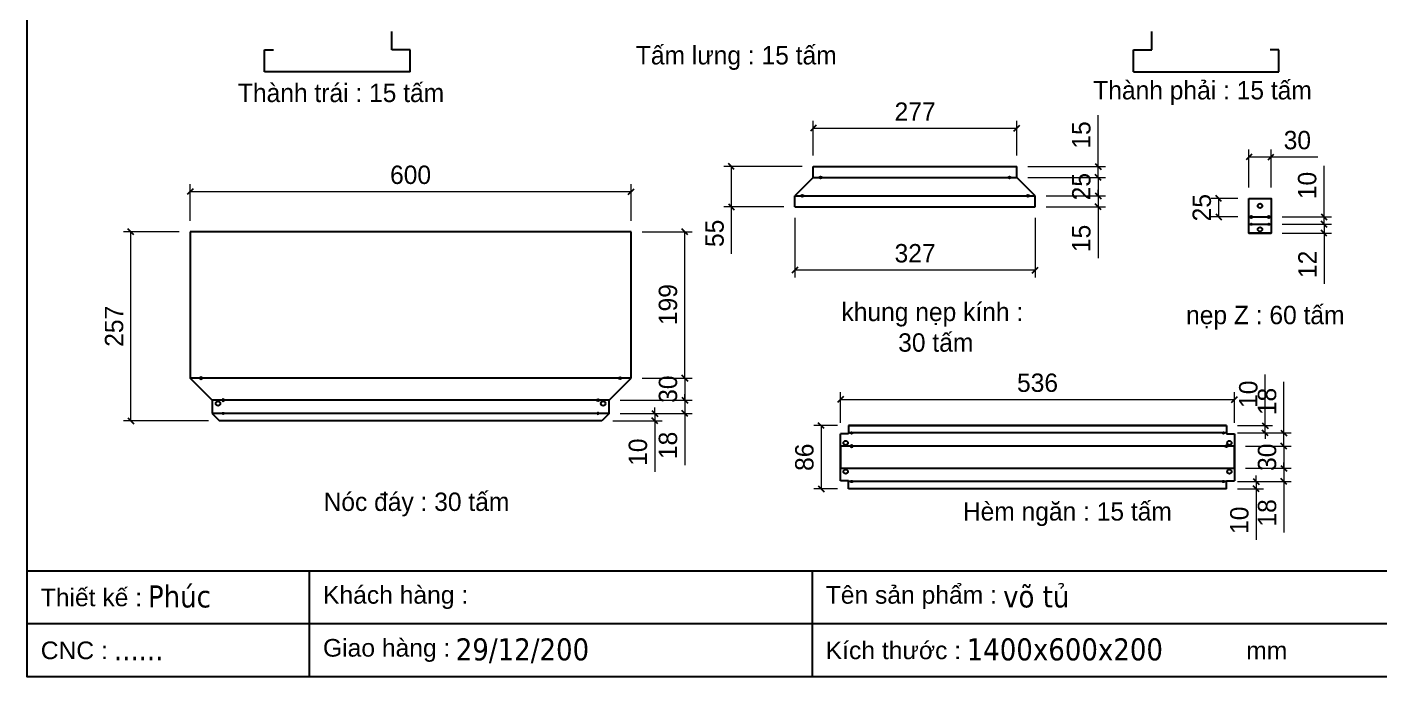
# Model space of a CAD drawing. Header units: millimetres. Extents: x 0 to 3564, y 0 to 2520.
# Drawn here: x 0 to 1841, y 0 to 884 of the extents above; entities that cross this region are included whole.
import ezdxf
from ezdxf.enums import TextEntityAlignment as Align

# ---------------------------------------------------------------- set-up
doc = ezdxf.new("R2010")
doc.units = ezdxf.units.MM
doc.layers.add('CNC', color=7, linetype='Continuous')
doc.layers.add('DIM', color=253, linetype='Continuous')
doc.styles.add('Arial', font='arial.ttf')
doc.styles.add('Tahoma (Input Text)', font='tahoma.ttf')
doc.dimstyles.new('Dim-25', dxfattribs={"dimtxt": 25, "dimasz": 8, "dimexe": 10, "dimexo": 15, "dimgap": 10, "dimtad": 1, "dimdec": 0, "dimtxsty": 'Standard', "dimblk": 'OBLIQUE', "dimcen": 10, "dimclrd": 5, "dimclre": 5, "dimclrt": 3, "dimazin": 3, "dimtfac": 1, "dimtdec": 0, "dimtmove": 0, "dimatfit": 3, "dimldrblk": 'OBLIQUE', "dimlwd": 9, "dimlwe": 9})

# ---------------------------------------------------------------- blocks, each defined once
blk = doc.blocks.new('*D21')
at = {"color": 0, "linetype": 'ByBlock', "lineweight": -2}
for p, q in [((225.8, 664), (217.8, 656)), ((817.8, 656), (825.8, 664))]:
    blk.add_line(p, q, dxfattribs=at)
at = {"layer": 'Defpoints', "color": 0, "transparency": 16777216}
for p in [(221.8, 660), (221.8, 605.4), (821.8, 605.4)]:
    blk.add_point(p, dxfattribs=at)
at = {"layer": 'DIM', "color": 5, "lineweight": 9, "transparency": 16777216}
for p, q in [((221.8, 620.4), (221.8, 670)), ((821.8, 620.4), (821.8, 670)), ((821.8, 660), (221.8, 660))]:
    blk.add_line(p, q, dxfattribs=at)
at = {"layer": 'DIM', "color": 3, "transparency": 16777216, "insert": (521.8, 682.8), "char_height": 25, "attachment_point": 5}
blk.add_mtext('600', dxfattribs=at)
blk = doc.blocks.new('_Oblique')
at = {"color": 0, "linetype": 'ByBlock', "lineweight": -2}
blk.add_line((-0.5, -0.5), (0.5, 0.5), dxfattribs=at)
blk = doc.blocks.new('*D22')
at = {"color": 0, "linetype": 'ByBlock', "lineweight": -2}
for p, q in [((898.9, 601.4), (890.9, 609.4)), ((890.9, 410.4), (898.9, 402.4))]:
    blk.add_line(p, q, dxfattribs=at)
at = {"layer": 'Defpoints', "color": 0, "transparency": 16777216}
for p in [(821.8, 605.4), (894.9, 605.4), (821.8, 406.4)]:
    blk.add_point(p, dxfattribs=at)
at = {"layer": 'DIM', "color": 5, "lineweight": 9, "transparency": 16777216}
for p, q in [((836.8, 605.4), (904.9, 605.4)), ((894.9, 406.4), (894.9, 605.4)), ((836.8, 406.4), (904.9, 406.4))]:
    blk.add_line(p, q, dxfattribs=at)
at = {"layer": 'DIM', "color": 3, "transparency": 16777216, "insert": (872.1, 506.4), "char_height": 25, "attachment_point": 5, "rotation": 90}
blk.add_mtext('199', dxfattribs=at)
blk = doc.blocks.new('*D23')
at = {"color": 0, "linetype": 'ByBlock', "lineweight": -2}
for p, q in [((145.2, 601.4), (137.2, 609.4)), ((137.2, 352.4), (145.2, 344.4))]:
    blk.add_line(p, q, dxfattribs=at)
at = {"layer": 'Defpoints', "color": 0, "transparency": 16777216}
for p in [(141.2, 605.4), (221.8, 605.4), (261.8, 348.4)]:
    blk.add_point(p, dxfattribs=at)
at = {"layer": 'DIM', "color": 5, "lineweight": 9, "transparency": 16777216}
for p, q in [((206.8, 605.4), (131.2, 605.4)), ((141.2, 348.4), (141.2, 605.4)), ((246.8, 348.4), (131.2, 348.4))]:
    blk.add_line(p, q, dxfattribs=at)
at = {"layer": 'DIM', "color": 3, "transparency": 16777216, "insert": (118.5, 476.9), "char_height": 25, "attachment_point": 5, "rotation": 90}
blk.add_mtext('257', dxfattribs=at)
blk = doc.blocks.new('*D24')
at = {"color": 0, "linetype": 'ByBlock', "lineweight": -2}
for p, q in [((898.9, 402.4), (890.9, 410.4)), ((890.9, 380.4), (898.9, 372.4))]:
    blk.add_line(p, q, dxfattribs=at)
at = {"layer": 'Defpoints', "color": 0, "transparency": 16777216}
for p in [(821.8, 406.4), (791.8, 376.4), (894.9, 376.4)]:
    blk.add_point(p, dxfattribs=at)
at = {"layer": 'DIM', "color": 5, "lineweight": 9, "transparency": 16777216}
for p, q in [((836.8, 406.4), (904.9, 406.4)), ((894.9, 406.4), (894.9, 376.4)), ((806.8, 376.4), (904.9, 376.4))]:
    blk.add_line(p, q, dxfattribs=at)
at = {"layer": 'DIM', "color": 3, "transparency": 16777216, "insert": (872.1, 391.4), "char_height": 25, "attachment_point": 5, "rotation": 90}
blk.add_mtext('30', dxfattribs=at)
blk = doc.blocks.new('*D25')
at = {"color": 0, "linetype": 'ByBlock', "lineweight": -2}
for p, q in [((890.9, 380.4), (898.9, 372.4)), ((898.9, 354.4), (890.9, 362.4))]:
    blk.add_line(p, q, dxfattribs=at)
at = {"layer": 'Defpoints', "color": 0, "transparency": 16777216}
for p in [(791.8, 376.4), (791.8, 358.4), (894.9, 358.4)]:
    blk.add_point(p, dxfattribs=at)
at = {"layer": 'DIM', "color": 5, "lineweight": 9, "transparency": 16777216}
for p, q in [((806.8, 376.4), (904.9, 376.4)), ((894.9, 376.4), (894.9, 384.4)), ((894.9, 376.4), (894.9, 358.4)), ((806.8, 358.4), (904.9, 358.4)), ((894.9, 358.4), (894.9, 288.2))]:
    blk.add_line(p, q, dxfattribs=at)
at = {"layer": 'DIM', "color": 3, "transparency": 16777216, "insert": (872.1, 314.9), "char_height": 25, "attachment_point": 5, "rotation": 90}
blk.add_mtext('18', dxfattribs=at)
blk = doc.blocks.new('*D26')
at = {"color": 0, "linetype": 'ByBlock', "lineweight": -2}
for p, q in [((850, 362.4), (858, 354.4)), ((858, 344.4), (850, 352.4))]:
    blk.add_line(p, q, dxfattribs=at)
at = {"layer": 'Defpoints', "color": 0, "transparency": 16777216}
for p in [(791.8, 358.4), (781.8, 348.4), (854, 348.4)]:
    blk.add_point(p, dxfattribs=at)
at = {"layer": 'DIM', "color": 5, "lineweight": 9, "transparency": 16777216}
for p, q in [((806.8, 358.4), (864, 358.4)), ((854, 358.4), (854, 366.4)), ((854, 358.4), (854, 348.4)), ((796.8, 348.4), (864, 348.4)), ((854, 348.4), (854, 279))]:
    blk.add_line(p, q, dxfattribs=at)
at = {"layer": 'DIM', "color": 3, "transparency": 16777216, "insert": (831.2, 305.7), "char_height": 25, "attachment_point": 5, "rotation": 90}
blk.add_mtext('10', dxfattribs=at)
blk = doc.blocks.new('f3daunguoc')
at = {"layer": 'CNC', "color": 2, "lineweight": -3}
blk.add_circle((0, 0), 1.5, dxfattribs=at)
blk = doc.blocks.new('f2dauxuoi')
at = {"layer": 'CNC', "color": 2, "lineweight": -3}
blk.add_circle((0, 0), 1, dxfattribs=at)
blk = doc.blocks.new('*D27')
at = {"color": 0, "linetype": 'ByBlock', "lineweight": -2}
for p, q in [((1668.2, 269.8), (1676.2, 261.8)), ((1676.2, 251.8), (1668.2, 259.8))]:
    blk.add_line(p, q, dxfattribs=at)
at = {"layer": 'Defpoints', "color": 0, "transparency": 16777216}
for p in [(1631.8, 265.8), (1631.8, 255.8), (1672.2, 255.8)]:
    blk.add_point(p, dxfattribs=at)
at = {"layer": 'DIM', "color": 5, "lineweight": 9, "transparency": 16777216}
for p, q in [((1646.8, 265.8), (1682.2, 265.8)), ((1672.2, 265.8), (1672.2, 273.8)), ((1672.2, 265.8), (1672.2, 255.8)), ((1646.8, 255.8), (1682.2, 255.8)), ((1672.2, 255.8), (1672.2, 186.4))]:
    blk.add_line(p, q, dxfattribs=at)
at = {"layer": 'DIM', "color": 3, "transparency": 16777216, "insert": (1649.5, 213.1), "char_height": 25, "attachment_point": 5, "rotation": 90}
blk.add_mtext('10', dxfattribs=at)
blk = doc.blocks.new('*D28')
at = {"color": 0, "linetype": 'ByBlock', "lineweight": -2}
for p, q in [((1680.5, 345.8), (1688.5, 337.8)), ((1688.5, 327.8), (1680.5, 335.8))]:
    blk.add_line(p, q, dxfattribs=at)
at = {"layer": 'Defpoints', "color": 0, "transparency": 16777216}
for p in [(1631.8, 341.8), (1631.8, 331.8), (1684.5, 341.8)]:
    blk.add_point(p, dxfattribs=at)
at = {"layer": 'DIM', "color": 5, "lineweight": 9, "transparency": 16777216}
for p, q in [((1684.5, 341.8), (1684.5, 411.2)), ((1646.8, 341.8), (1694.5, 341.8)), ((1646.8, 331.8), (1694.5, 331.8)), ((1684.5, 331.8), (1684.5, 341.8)), ((1684.5, 331.8), (1684.5, 323.8))]:
    blk.add_line(p, q, dxfattribs=at)
at = {"layer": 'DIM', "color": 3, "transparency": 16777216, "insert": (1661.7, 384.5), "char_height": 25, "attachment_point": 5, "rotation": 90}
blk.add_mtext('10', dxfattribs=at)
blk = doc.blocks.new('*D29')
at = {"color": 0, "linetype": 'ByBlock', "lineweight": -2}
for p, q in [((1706, 335.8), (1714, 327.8)), ((1714, 309.8), (1706, 317.8))]:
    blk.add_line(p, q, dxfattribs=at)
at = {"layer": 'Defpoints', "color": 0, "transparency": 16777216}
for p in [(1631.8, 331.8), (1642.8, 313.8), (1710, 313.8)]:
    blk.add_point(p, dxfattribs=at)
at = {"layer": 'DIM', "color": 5, "lineweight": 9, "transparency": 16777216}
for p, q in [((1710, 331.8), (1710, 401.3)), ((1646.8, 331.8), (1720, 331.8)), ((1710, 313.8), (1710, 331.8)), ((1657.8, 313.8), (1720, 313.8)), ((1710, 313.8), (1710, 305.8))]:
    blk.add_line(p, q, dxfattribs=at)
at = {"layer": 'DIM', "color": 3, "transparency": 16777216, "insert": (1687.2, 374.6), "char_height": 25, "attachment_point": 5, "rotation": 90}
blk.add_mtext('18', dxfattribs=at)
blk = doc.blocks.new('*D30')
at = {"color": 0, "linetype": 'ByBlock', "lineweight": -2}
for p, q in [((1714, 309.8), (1706, 317.8)), ((1706, 287.8), (1714, 279.8))]:
    blk.add_line(p, q, dxfattribs=at)
at = {"layer": 'Defpoints', "color": 0, "transparency": 16777216}
for p in [(1642.8, 313.8), (1642.8, 283.8), (1710, 283.8)]:
    blk.add_point(p, dxfattribs=at)
at = {"layer": 'DIM', "color": 5, "lineweight": 9, "transparency": 16777216}
for p, q in [((1657.8, 313.8), (1720, 313.8)), ((1710, 313.8), (1710, 283.8)), ((1657.8, 283.8), (1720, 283.8))]:
    blk.add_line(p, q, dxfattribs=at)
at = {"layer": 'DIM', "color": 3, "transparency": 16777216, "insert": (1687.2, 298.8), "char_height": 25, "attachment_point": 5, "rotation": 90}
blk.add_mtext('30', dxfattribs=at)
blk = doc.blocks.new('*D31')
at = {"color": 0, "linetype": 'ByBlock', "lineweight": -2}
for p, q in [((1706, 287.8), (1714, 279.8)), ((1714, 261.8), (1706, 269.8))]:
    blk.add_line(p, q, dxfattribs=at)
at = {"layer": 'Defpoints', "color": 0, "transparency": 16777216}
for p in [(1642.8, 283.8), (1631.8, 265.8), (1710, 265.8)]:
    blk.add_point(p, dxfattribs=at)
at = {"layer": 'DIM', "color": 5, "lineweight": 9, "transparency": 16777216}
for p, q in [((1657.8, 283.8), (1720, 283.8)), ((1710, 283.8), (1710, 291.8)), ((1710, 283.8), (1710, 265.8)), ((1646.8, 265.8), (1720, 265.8)), ((1710, 265.8), (1710, 196.3))]:
    blk.add_line(p, q, dxfattribs=at)
at = {"layer": 'DIM', "color": 3, "transparency": 16777216, "insert": (1687.2, 223.1), "char_height": 25, "attachment_point": 5, "rotation": 90}
blk.add_mtext('18', dxfattribs=at)
blk = doc.blocks.new('*D32')
at = {"color": 0, "linetype": 'ByBlock', "lineweight": -2}
for p, q in [((1110.8, 381.2), (1102.8, 373.2)), ((1638.8, 373.2), (1646.8, 381.2))]:
    blk.add_line(p, q, dxfattribs=at)
at = {"layer": 'Defpoints', "color": 0, "transparency": 16777216}
for p in [(1642.8, 377.2), (1106.8, 330.8), (1642.8, 330.8)]:
    blk.add_point(p, dxfattribs=at)
at = {"layer": 'DIM', "color": 5, "lineweight": 9, "transparency": 16777216}
for p, q in [((1106.8, 345.8), (1106.8, 387.2)), ((1642.8, 345.8), (1642.8, 387.2)), ((1106.8, 377.2), (1642.8, 377.2))]:
    blk.add_line(p, q, dxfattribs=at)
at = {"layer": 'DIM', "color": 3, "transparency": 16777216, "insert": (1374.8, 400), "char_height": 25, "attachment_point": 5}
blk.add_mtext('536', dxfattribs=at)
blk = doc.blocks.new('*D33')
at = {"color": 0, "linetype": 'ByBlock', "lineweight": -2}
for p, q in [((1084.5, 337.8), (1076.5, 345.8)), ((1076.5, 259.8), (1084.5, 251.8))]:
    blk.add_line(p, q, dxfattribs=at)
at = {"layer": 'Defpoints', "color": 0, "transparency": 16777216}
for p in [(1117.8, 341.8), (1080.5, 255.8), (1117.8, 255.8)]:
    blk.add_point(p, dxfattribs=at)
at = {"layer": 'DIM', "color": 5, "lineweight": 9, "transparency": 16777216}
for p, q in [((1102.8, 341.8), (1070.5, 341.8)), ((1080.5, 341.8), (1080.5, 255.8)), ((1102.8, 255.8), (1070.5, 255.8))]:
    blk.add_line(p, q, dxfattribs=at)
at = {"layer": 'DIM', "color": 3, "transparency": 16777216, "insert": (1057.7, 298.8), "char_height": 25, "attachment_point": 5, "rotation": 90}
blk.add_mtext('86', dxfattribs=at)
blk = doc.blocks.new('*D46')
at = {"color": 0, "linetype": 'ByBlock', "lineweight": -2}
for p, q in [((1453.2, 658.3), (1461.2, 650.3)), ((1461.2, 635.3), (1453.2, 643.3))]:
    blk.add_line(p, q, dxfattribs=at)
at = {"layer": 'Defpoints', "color": 0, "transparency": 16777216}
for p in [(1371.7, 654.3), (1371.7, 639.3), (1457.2, 639.3)]:
    blk.add_point(p, dxfattribs=at)
at = {"layer": 'DIM', "color": 5, "lineweight": 9, "transparency": 16777216}
for p, q in [((1386.7, 654.3), (1467.2, 654.3)), ((1457.2, 654.3), (1457.2, 662.3)), ((1457.2, 654.3), (1457.2, 639.3)), ((1386.7, 639.3), (1467.2, 639.3)), ((1457.2, 639.3), (1457.2, 569.6))]:
    blk.add_line(p, q, dxfattribs=at)
at = {"layer": 'DIM', "color": 3, "transparency": 16777216, "insert": (1434.5, 596.4), "char_height": 25, "attachment_point": 5, "rotation": 90}
blk.add_mtext('15', dxfattribs=at)
blk = doc.blocks.new('*D47')
at = {"color": 0, "linetype": 'ByBlock', "lineweight": -2}
for p, q in [((1461.2, 675.3), (1453.2, 683.3)), ((1453.2, 658.3), (1461.2, 650.3))]:
    blk.add_line(p, q, dxfattribs=at)
at = {"layer": 'Defpoints', "color": 0, "transparency": 16777216}
for p in [(1346.7, 679.3), (1371.7, 654.3), (1457.2, 654.3)]:
    blk.add_point(p, dxfattribs=at)
at = {"layer": 'DIM', "color": 5, "lineweight": 9, "transparency": 16777216}
for p, q in [((1361.7, 679.3), (1467.2, 679.3)), ((1457.2, 679.3), (1457.2, 654.3)), ((1386.7, 654.3), (1467.2, 654.3))]:
    blk.add_line(p, q, dxfattribs=at)
at = {"layer": 'DIM', "color": 3, "transparency": 16777216, "insert": (1434.5, 666.8), "char_height": 25, "attachment_point": 5, "rotation": 90}
blk.add_mtext('25', dxfattribs=at)
blk = doc.blocks.new('*D48')
at = {"color": 0, "linetype": 'ByBlock', "lineweight": -2}
for p, q in [((1453.2, 698.3), (1461.2, 690.3)), ((1461.2, 675.3), (1453.2, 683.3))]:
    blk.add_line(p, q, dxfattribs=at)
at = {"layer": 'Defpoints', "color": 0, "transparency": 16777216}
for p in [(1346.7, 694.3), (1457.2, 694.3), (1346.7, 679.3)]:
    blk.add_point(p, dxfattribs=at)
at = {"layer": 'DIM', "color": 5, "lineweight": 9, "transparency": 16777216}
for p, q in [((1457.2, 694.3), (1457.2, 763.9)), ((1361.7, 694.3), (1467.2, 694.3)), ((1457.2, 679.3), (1457.2, 694.3)), ((1361.7, 679.3), (1467.2, 679.3)), ((1457.2, 679.3), (1457.2, 671.3))]:
    blk.add_line(p, q, dxfattribs=at)
at = {"layer": 'DIM', "color": 3, "transparency": 16777216, "insert": (1434.5, 737.1), "char_height": 25, "attachment_point": 5, "rotation": 90}
blk.add_mtext('15', dxfattribs=at)
blk = doc.blocks.new('*D53')
at = {"color": 0, "linetype": 'ByBlock', "lineweight": -2}
for p, q in [((1048.7, 557.3), (1040.7, 549.3)), ((1367.7, 549.3), (1375.7, 557.3))]:
    blk.add_line(p, q, dxfattribs=at)
at = {"layer": 'Defpoints', "color": 0, "transparency": 16777216}
for p in [(1044.7, 639.3), (1371.7, 639.3), (1044.7, 553.3)]:
    blk.add_point(p, dxfattribs=at)
at = {"layer": 'DIM', "color": 5, "lineweight": 9, "transparency": 16777216}
for p, q in [((1044.7, 624.3), (1044.7, 543.3)), ((1371.7, 624.3), (1371.7, 543.3)), ((1371.7, 553.3), (1044.7, 553.3))]:
    blk.add_line(p, q, dxfattribs=at)
at = {"layer": 'DIM', "color": 3, "transparency": 16777216, "insert": (1208.2, 576.1), "char_height": 25, "attachment_point": 5}
blk.add_mtext('327', dxfattribs=at)
blk = doc.blocks.new('*D55')
at = {"color": 0, "linetype": 'ByBlock', "lineweight": -2}
for p, q in [((962.2, 690.3), (954.2, 698.3)), ((954.2, 643.3), (962.2, 635.3))]:
    blk.add_line(p, q, dxfattribs=at)
at = {"layer": 'Defpoints', "color": 0, "transparency": 16777216}
for p in [(1069.7, 694.3), (958.2, 639.3), (1044.7, 639.3)]:
    blk.add_point(p, dxfattribs=at)
at = {"layer": 'DIM', "color": 5, "lineweight": 9, "transparency": 16777216}
for p, q in [((1054.7, 694.3), (948.2, 694.3)), ((958.2, 694.3), (958.2, 639.3)), ((1029.7, 639.3), (948.2, 639.3)), ((958.2, 639.3), (958.2, 575.3))]:
    blk.add_line(p, q, dxfattribs=at)
at = {"layer": 'DIM', "color": 3, "transparency": 16777216, "insert": (935.5, 603.3), "char_height": 25, "attachment_point": 5, "rotation": 90}
blk.add_mtext('55', dxfattribs=at)
blk = doc.blocks.new('*D56')
at = {"color": 0, "linetype": 'ByBlock', "lineweight": -2}
for p, q in [((1666.5, 711.2), (1658.5, 703.2)), ((1688.5, 703.2), (1696.5, 711.2))]:
    blk.add_line(p, q, dxfattribs=at)
at = {"layer": 'Defpoints', "color": 0, "transparency": 16777216}
for p in [(1692.5, 707.2), (1662.5, 650.7), (1692.5, 650.7)]:
    blk.add_point(p, dxfattribs=at)
at = {"layer": 'DIM', "color": 5, "lineweight": 9, "transparency": 16777216}
for p, q in [((1662.5, 665.7), (1662.5, 717.2)), ((1662.5, 707.2), (1692.5, 707.2)), ((1692.5, 665.7), (1692.5, 717.2)), ((1692.5, 707.2), (1756.2, 707.2))]:
    blk.add_line(p, q, dxfattribs=at)
at = {"layer": 'DIM', "color": 3, "transparency": 16777216, "insert": (1728.3, 730), "char_height": 25, "attachment_point": 5}
blk.add_mtext('30', dxfattribs=at)
blk = doc.blocks.new('*D57')
at = {"color": 0, "linetype": 'ByBlock', "lineweight": -2}
for p, q in [((1625.2, 646.7), (1617.2, 654.7)), ((1617.2, 629.7), (1625.2, 621.7))]:
    blk.add_line(p, q, dxfattribs=at)
at = {"layer": 'Defpoints', "color": 0, "transparency": 16777216}
for p in [(1662.5, 650.7), (1621.2, 625.7), (1662.5, 625.7)]:
    blk.add_point(p, dxfattribs=at)
at = {"layer": 'DIM', "color": 5, "lineweight": 9, "transparency": 16777216}
for p, q in [((1647.5, 650.7), (1611.2, 650.7)), ((1621.2, 650.7), (1621.2, 625.7)), ((1647.5, 625.7), (1611.2, 625.7))]:
    blk.add_line(p, q, dxfattribs=at)
at = {"layer": 'DIM', "color": 3, "transparency": 16777216, "insert": (1598.4, 638.2), "char_height": 25, "attachment_point": 5, "rotation": 90}
blk.add_mtext('25', dxfattribs=at)
blk = doc.blocks.new('*D58')
at = {"color": 0, "linetype": 'ByBlock', "lineweight": -2}
for p, q in [((1760.6, 629.7), (1768.6, 621.7)), ((1768.6, 611.7), (1760.6, 619.7))]:
    blk.add_line(p, q, dxfattribs=at)
at = {"layer": 'Defpoints', "color": 0, "transparency": 16777216}
for p in [(1692.5, 625.7), (1692.5, 615.7), (1764.6, 615.7)]:
    blk.add_point(p, dxfattribs=at)
at = {"layer": 'DIM', "color": 5, "lineweight": 9, "transparency": 16777216}
for p, q in [((1764.6, 625.7), (1764.6, 695.1)), ((1707.5, 625.7), (1774.6, 625.7)), ((1707.5, 615.7), (1774.6, 615.7)), ((1764.6, 615.7), (1764.6, 625.7)), ((1764.6, 615.7), (1764.6, 607.7))]:
    blk.add_line(p, q, dxfattribs=at)
at = {"layer": 'DIM', "color": 3, "transparency": 16777216, "insert": (1741.8, 668.4), "char_height": 25, "attachment_point": 5, "rotation": 90}
blk.add_mtext('10', dxfattribs=at)
blk = doc.blocks.new('*D59')
at = {"color": 0, "linetype": 'ByBlock', "lineweight": -2}
for p, q in [((1760.6, 619.7), (1768.6, 611.7)), ((1768.6, 599.7), (1760.6, 607.7))]:
    blk.add_line(p, q, dxfattribs=at)
at = {"layer": 'Defpoints', "color": 0, "transparency": 16777216}
for p in [(1692.5, 615.7), (1692.5, 603.7), (1764.6, 603.7)]:
    blk.add_point(p, dxfattribs=at)
at = {"layer": 'DIM', "color": 5, "lineweight": 9, "transparency": 16777216}
for p, q in [((1707.5, 615.7), (1774.6, 615.7)), ((1764.6, 615.7), (1764.6, 623.7)), ((1764.6, 615.7), (1764.6, 603.7)), ((1707.5, 603.7), (1774.6, 603.7)), ((1764.6, 603.7), (1764.6, 534.5))]:
    blk.add_line(p, q, dxfattribs=at)
at = {"layer": 'DIM', "color": 3, "transparency": 16777216, "insert": (1742, 561.1), "char_height": 25, "attachment_point": 5, "rotation": 90}
blk.add_mtext('12', dxfattribs=at)
blk = doc.blocks.new('khungtenAsean2')
at = {"color": 7}
for p, q in [((2970, -1980), (0, -1980)), ((320, -1980), (320, -2100)), ((890, -1980), (890, -2100)), ((2020, -2040), (0, -2040))]:
    blk.add_line(p, q, dxfattribs=at)
blk.add_lwpolyline([(0, 0), (2970, 0), (2970, -2100), (0, -2100)], close=True, dxfattribs=at)
at = {"color": 2, "char_height": 20, "width": 917.634, "attachment_point": 4, "style": 'Arial'}
for s, insert in [('  Tên sản phẩm :', (890, -2010)), ('  Thiết kế :', (0, -2010)), ('  Khách hàng :', (320, -2010)), ('  CNC :', (0, -2070)), ('  Giao hàng :', (320, -2070)), ('  Kích thước :', (890, -2070)), ('mm', (1382.3, -2070))]:
    blk.add_mtext(s, dxfattribs=dict(at, insert=insert))
at = {"color": 1, "style": 'Tahoma (Input Text)', "flags": 8}
for tag, p in [('#03', (506.6, -2019.3)), ('#01', (137.1, -2021.3)), ('#05', (1106.6, -2021.3)), ('#07', (1834.7, -2021.3)), ('#09', (2146.7, -2021.3)), ('#02', (98.5, -2081.3)), ('#04', (486.1, -2081.3)), ('#06', (1065.3, -2081.3)), ('#08', (1817.4, -2081.3)), ('#10', (2146.7, -2081.3))]:
    blk.add_attdef(tag, p, '', height=25, dxfattribs=at)
blk.add_attdef('#11', text='', height=25, dxfattribs=at).set_placement((2915, -2067.3), align=Align.CENTER)
blk = doc.blocks.new('*D70')
at = {"color": 0, "linetype": 'ByBlock', "lineweight": -2}
for p, q in [((1073.7, 750.3), (1065.7, 742.3)), ((1342.7, 742.3), (1350.7, 750.3))]:
    blk.add_line(p, q, dxfattribs=at)
at = {"layer": 'Defpoints', "color": 0, "transparency": 16777216}
for p in [(1346.7, 746.3), (1069.7, 694.3), (1346.7, 694.3)]:
    blk.add_point(p, dxfattribs=at)
at = {"layer": 'DIM', "color": 5, "lineweight": 9, "transparency": 16777216}
for p, q in [((1069.7, 709.3), (1069.7, 756.3)), ((1346.7, 709.3), (1346.7, 756.3)), ((1069.7, 746.3), (1346.7, 746.3))]:
    blk.add_line(p, q, dxfattribs=at)
at = {"layer": 'DIM', "color": 3, "transparency": 16777216, "insert": (1208.2, 768.9), "char_height": 25, "attachment_point": 5}
blk.add_mtext('277', dxfattribs=at)

msp = doc.modelspace()

# ---------------------------------------------------------------- linework, layer by layer
at = {"color": 7}
for p, q in [((496.2, 853), (496.2, 878)), ((1530.3, 853), (1530.3, 878)), ((323.2, 823), (323.2, 853)), ((323.2, 853), (335.2, 853)), ((521.2, 853), (496.2, 853)), ((521.2, 823), (521.2, 853)), ((1505.3, 823), (1505.3, 853)), ((1505.3, 853), (1530.3, 853)), ((1703.3, 853), (1691.3, 853)), ((1703.3, 823), (1703.3, 853)), ((521.2, 823), (323.2, 823)), ((1505.3, 823), (1703.3, 823)), ((1069.7, 679.3), (1069.7, 694.3)), ((1346.7, 679.3), (1346.7, 694.3)), ((1069.7, 679.3), (1044.7, 654.3)), ((1371.7, 654.3), (1346.7, 679.3)), ((1044.7, 639.3), (1044.7, 654.3)), ((1371.7, 639.3), (1371.7, 654.3)), ((1662.5, 650.7), (1692.5, 650.7)), ((1662.5, 625.7), (1692.5, 625.7)), ((1662.5, 615.7), (1692.5, 615.7)), ((821.8, 605.4), (221.8, 605.4)), ((221.8, 605.4), (221.8, 605.4)), ((821.8, 605.4), (821.8, 605.4)), ((1662.5, 603.7), (1692.5, 603.7)), ((821.8, 406.4), (221.8, 406.4)), ((251.8, 376.4), (221.8, 406.4)), ((791.8, 376.4), (821.8, 406.4)), ((791.8, 376.4), (251.8, 376.4)), ((791.8, 358.4), (251.8, 358.4)), ((251.8, 358.4), (261.8, 348.4)), ((791.8, 358.4), (781.8, 348.4)), ((781.8, 348.4), (261.8, 348.4)), ((1631.8, 341.8), (1117.8, 341.8)), ((1117.8, 341.8), (1117.8, 330.8)), ((1631.8, 331.8), (1117.8, 331.8)), ((1631.8, 341.8), (1631.8, 330.8)), ((1117.8, 330.8), (1106.8, 330.8)), ((1631.8, 330.8), (1642.8, 330.8)), ((1117.8, 266.8), (1106.8, 266.8)), ((1117.8, 255.8), (1117.8, 266.8)), ((1631.8, 265.8), (1117.8, 265.8)), ((1631.8, 255.8), (1631.8, 266.8)), ((1631.8, 266.8), (1642.8, 266.8)), ((1631.8, 255.8), (1117.8, 255.8))]:
    msp.add_line(p, q, dxfattribs=at)
for points in [[(1069.7, 694.3), (1346.7, 694.3)], [(1069.7, 679.3), (1346.7, 679.3)], [(1044.7, 654.3), (1371.7, 654.3)], [(1044.7, 639.3), (1371.7, 639.3)], [(221.8, 605.4), (221.8, 406.4)], [(821.8, 406.4), (821.8, 605.4)], [(251.8, 376.4), (251.8, 358.4)], [(791.8, 358.4), (791.8, 376.4)], [(1117.8, 341.8), (1631.8, 341.8)], [(1106.8, 266.8), (1106.8, 330.8)], [(1642.8, 330.8), (1642.8, 266.8)], [(1631.8, 255.8), (1117.8, 255.8)]]:
    msp.add_lwpolyline(points, dxfattribs=at)
for points in [[(1662.5, 650.7), (1692.5, 650.7), (1692.5, 603.7), (1662.5, 603.7)], [(1106.8, 283.8), (1642.8, 283.8), (1642.8, 313.8), (1106.8, 313.8)]]:
    msp.add_lwpolyline(points, close=True, dxfattribs=at)
at = {"color": 2}
for centre, radius in [((1079.7, 679.3), 1.5), ((1336.7, 679.3), 1.5), ((1054.7, 654.3), 1.5), ((1361.7, 654.3), 1.5), ((1665.5, 625.7), 1.5), ((1677.5, 640.7), 3), ((1689.5, 625.7), 1.5), ((1665.5, 615.7), 1), ((1677.5, 608.7), 3), ((1689.5, 615.7), 1), ((259.8, 371.9), 3), ((783.8, 371.9), 3), ((1121.9, 331.8), 1), ((1627.7, 331.8), 1), ((1121.9, 265.8), 1), ((1627.7, 265.8), 1)]:
    msp.add_circle(centre, radius, dxfattribs=at)
at = {"color": 7}
for centre in [(1113.8, 318.3), (1635.8, 318.3), (1113.8, 279.3), (1635.8, 279.3)]:
    msp.add_circle(centre, 3, dxfattribs=at)

# ---------------------------------------------------------------- block references
ref = msp.add_blockref('khungtenAsean2', (0, 2520), dxfattribs=dict(at, xscale=1.200000000011641, yscale=1.200000000011641, zscale=1.200000000011641))
ref.add_attrib('#06', '1400x600x200', (1278.4, 22.5), dxfattribs={"color": 1, "height": 30, "style": 'Tahoma (Input Text)'})
ref.add_attrib('#05', 'võ tủ', (1328, 94.5), dxfattribs={"color": 1, "height": 30, "style": 'Tahoma (Input Text)'})
ref.add_attrib('#04', '29/12/200', (583.3, 22.5), dxfattribs={"color": 1, "height": 30, "style": 'Tahoma (Input Text)'})
ref.add_attrib('#02', '......', (118.1, 22.5), dxfattribs={"color": 1, "height": 30, "style": 'Tahoma (Input Text)'})
ref.add_attrib('#01', 'Phúc', (164.5, 94.5), dxfattribs={"color": 1, "height": 30, "style": 'Tahoma (Input Text)'})
at = {"lineweight": -3, "xscale": -1, "rotation": 270}
for name, p in [('f3daunguoc', (236.8, 406.4)), ('f3daunguoc', (266.8, 376.4)), ('f2dauxuoi', (776.8, 358.4)), ('f3daunguoc', (1121.8, 313.8))]:
    msp.add_blockref(name, p, dxfattribs=at)
at = {"lineweight": -3, "rotation": 90}
for name, p in [('f3daunguoc', (806.8, 406.4)), ('f3daunguoc', (776.8, 376.4)), ('f2dauxuoi', (266.8, 358.4)), ('f3daunguoc', (1631.8, 313.8))]:
    msp.add_blockref(name, p, dxfattribs=at)

# ---------------------------------------------------------------- texts
at = {"color": 2, "char_height": 25, "width": 775, "attachment_point": 5}
for s, insert in [('Tấm lưng : 15 tấm', (964.9, 841.8)), ('Thành phải : 15 tấm', (1599.3, 794.2)), ('Thành trái : 15 tấm', (427.2, 794.2)), ('khung nẹp kính :\\P 30 tấm', (1231.7, 475.5)), ('nẹp Z : 60 tấm', (1684.7, 488.5)), ('Nóc đáy : 30 tấm ', (529.8, 234.5)), ('Hèm ngăn : 15 tấm ', (1415.4, 221.4))]:
    msp.add_mtext(s, dxfattribs=dict(at, insert=insert))

# ---------------------------------------------------------------- dimensions: what is measured, and where the dimension line sits
at = {"layer": 'DIM', "color": 7}
for base, p1, p2, picture, middle in [((1346.7, 746.3), (1069.7, 694.3), (1346.7, 694.3), '*D70', (1208.2, 768.9)), ((1692.5, 707.2), (1662.5, 650.7), (1692.5, 650.7), '*D56', (1728.3, 730)), ((221.8, 660), (821.8, 605.4), (221.8, 605.4), '*D21', (521.8, 682.8)), ((1044.7, 553.3), (1371.7, 639.3), (1044.7, 639.3), '*D53', (1208.2, 576.1)), ((1642.8, 377.2), (1106.8, 330.8), (1642.8, 330.8), '*D32', (1374.8, 400))]:
    dim = msp.add_linear_dim(base=base, p1=p1, p2=p2, dimstyle='Dim-25', dxfattribs=at)
    dim.commit()
    dim.dimension.update_dxf_attribs({"geometry": picture, "text_midpoint": middle})
for base, p1, p2, angle, picture, middle in [((1457.2, 694.3), (1346.7, 679.3), (1346.7, 694.3), 270, '*D48', (1434.5, 737.1)), ((958.2, 639.3), (1069.7, 694.3), (1044.7, 639.3), 270, '*D55', (935.5, 603.3)), ((1457.2, 639.3), (1371.7, 654.3), (1371.7, 639.3), 270, '*D46', (1434.5, 596.4)), ((141.2, 605.4), (261.8, 348.4), (221.8, 605.4), 90, '*D23', (118.5, 476.9)), ((1764.6, 603.7), (1692.5, 615.7), (1692.5, 603.7), 90, '*D59', (1742, 561.1)), ((1684.5, 341.8), (1631.8, 331.8), (1631.8, 341.8), 90, '*D28', (1661.7, 384.5)), ((1080.5, 255.8), (1117.8, 341.8), (1117.8, 255.8), 90, '*D33', (1057.7, 298.8)), ((1710, 265.8), (1642.8, 283.8), (1631.8, 265.8), 90, '*D31', (1687.2, 223.1)), ((1672.2, 255.8), (1631.8, 265.8), (1631.8, 255.8), 90, '*D27', (1649.5, 213.1))]:
    dim = msp.add_linear_dim(base=base, p1=p1, p2=p2, angle=angle, dimstyle='Dim-25', dxfattribs=at)
    dim.commit()
    dim.dimension.update_dxf_attribs({"geometry": picture, "text_midpoint": middle})
for base, p1, p2, angle, picture, middle in [((1457.2, 654.3), (1346.7, 679.3), (1371.7, 654.3), 270, '*D47', (1457.2, 666.8)), ((1764.6, 615.7), (1692.5, 625.7), (1692.5, 615.7), 90, '*D58', (1764.6, 668.4)), ((1621.2, 625.7), (1662.5, 650.7), (1662.5, 625.7), 90, '*D57', (1621.2, 638.2)), ((894.9, 605.4), (821.8, 406.4), (821.8, 605.4), 90, '*D22', (894.9, 506.4)), ((894.9, 376.4), (821.8, 406.4), (791.8, 376.4), 90, '*D24', (894.9, 391.4)), ((1710, 313.8), (1631.8, 331.8), (1642.8, 313.8), 90, '*D29', (1710, 374.6)), ((894.9, 358.4), (791.8, 376.4), (791.8, 358.4), 90, '*D25', (894.9, 314.9)), ((854, 348.4), (791.8, 358.4), (781.8, 348.4), 90, '*D26', (854, 305.7)), ((1710, 283.8), (1642.8, 313.8), (1642.8, 283.8), 90, '*D30', (1710, 298.8))]:
    dim = msp.add_linear_dim(base=base, p1=p1, p2=p2, angle=angle, dimstyle='Dim-25', dxfattribs=at)
    dim.commit()
    dim.dimension.update_dxf_attribs({"geometry": picture, "text_midpoint": middle, "dimtype": 160})

doc.saveas('drawing.dxf')
